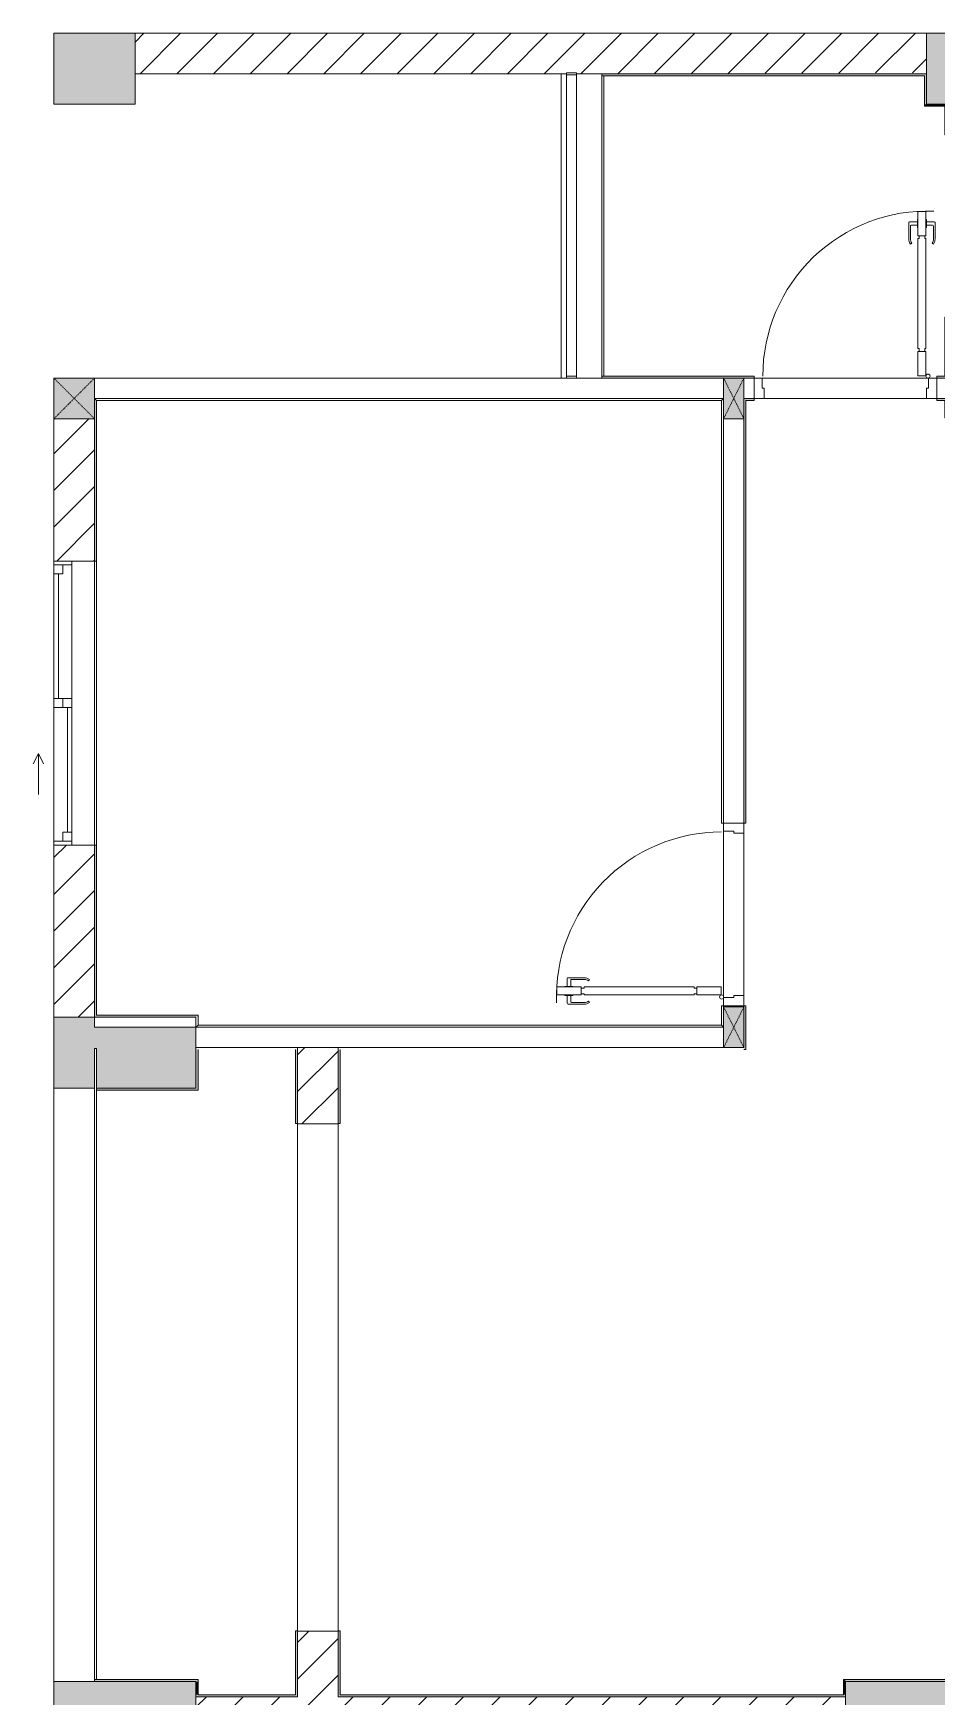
# Model space of a CAD drawing. Header units: millimetres. Extents: x 50254 to 245170, y 481 to 78637.
# Drawn here: x 151367 to 155818, y 70037 to 78237 of the extents above; entities that cross this region are included whole.
import ezdxf

# ---------------------------------------------------------------- set-up
doc = ezdxf.new("R2010")
doc.units = ezdxf.units.MM
doc.linetypes.add('IMPORT-Dash _2_', pattern=[6, 3, -3])
for name, color, linetype, lineweight in [('A-DETL-GENF-7', 53, 'Continuous', 9), ('A-DOOR-5', 53, 'Continuous', 9), ('A-FLOR-1-1', 53, 'Continuous', 9), ('A-FLOR-4', 53, 'Continuous', 9), ('A-FLOR-HRAL-5', 53, 'Continuous', 9), ('A-GLAZ-5', 53, 'Continuous', 9), ('A-WALL-1-1', 53, 'Continuous', 9), ('A-WALL-7', 53, 'Continuous', 9), ('A-WALL-PATT-3', 53, 'Continuous', 9), ('A-WALL-PATT-4', 130, 'Continuous', 9), ('A_1404_dwg-1', 53, 'Continuous', 9), ('I-WALL-1-1', 53, 'Continuous', 9), ('I-WALL-2', 53, 'Continuous', 9), ('S-COLS-1', 130, 'Continuous', 9), ('S-COLS-10', 130, 'IMPORT-Dash _2_', 9), ('S-COLS-2-1', 53, 'Continuous', 9), ('S-COLS-4-1', 53, 'Continuous', 9), ('S-COLS-9', 53, 'Continuous', 9), ('S-COLS-HDLN-2', 53, 'IMPORT-Dash _2_', 9)]:
    doc.layers.add(name, color=color, linetype=linetype, lineweight=lineweight)
pattern_1 = [(45, (0, 0), (-90.50967, 90.50967), [])]

# ---------------------------------------------------------------- blocks, each defined once
blk = doc.blocks.new('A_1404_dwg_NCV_TKTC_KET CAU_rvt-1-TKTC_MB HOÀN THIỆN SÀN TẦNG 3-4-4819833-KeyPlan-CH1')
at = {"layer": 'S-COLS-1'}
for points in [[(33652.6, 77886.9), (34052.6, 77886.9), (34052.6, 78236.9), (33652.6, 78236.9), (33652.6, 78036.9)], [(37952.6, 77886.9), (38652.6, 77886.9), (38652.6, 78236.9), (37952.6, 78236.9), (37952.6, 78026.9)], [(34352.6, 73036.9), (34352.6, 73336.9), (33852.6, 73336.9), (33847.8, 73386.9), (33652.6, 73386.9), (33652.6, 73036.9), (33852.6, 73036.9), (33852.6, 73231.9), (33862.6, 73231.9), (33862.6, 73036.9), (34104.3, 73036.9)], [(33652.6, 69761.9), (34352.6, 69761.9), (34352.6, 70111.9), (33652.6, 70111.9), (33652.6, 69836.9)], [(38042.6, 69761.9), (38852.6, 69761.9), (38852.6, 70111.9), (37552.7, 70111.9), (37552.6, 69761.9)]]:
    blk.add_hatch(color=256, dxfattribs=at).paths.add_polyline_path(points)
at = {"layer": 'A-FLOR-1-1'}
blk.add_line((36152.5, 78036.9), (36152.5, 76536.9), dxfattribs=at)
at = {"layer": 'S-COLS-2-1'}
blk.add_line((37552.6, 70036.9), (37552.6, 69836.9), dxfattribs=at)
at = {"layer": 'S-COLS-2-1', "flags": 128}
blk.add_lwpolyline([(33652.6, 78236.9), (33652.6, 77886.9), (34052.6, 77886.9), (34052.6, 78236.9)], close=True, dxfattribs=at)
for points in [[(38652.6, 78236.9), (37952.6, 78236.9), (37952.6, 77886.9)], [(33852.6, 73386.9), (33652.6, 73386.9), (33652.6, 73036.9), (33852.6, 73036.9)], [(33852.6, 70111.9), (33652.6, 70111.9), (33652.6, 69761.9), (34352.6, 69761.9), (34352.6, 70036.9)]]:
    blk.add_lwpolyline(points, dxfattribs=at)
blk = doc.blocks.new('A_1404_dwg_DOOR_CW_01 CANH MO-PANEL KINH - DIW_01-900x2200-CỬA GỖ VÂN LAMINATE-553393-TKTC_MB HOÀN THIỆN SÀN TẦNG 3-4-4819840-KeyPlan-CH1')
at = {"layer": 'A-DETL-GENF-7'}
for p, q in [((46582.1, 38482.4), (46582.1, 38521.4)), ((46665.6, 38525.4), (46586.1, 38525.4)), ((46599.1, 38482.4), (46599.1, 38513.4)), ((46603.1, 38517.4), (46665.6, 38517.4)), ((46691.4, 38517.2), (46686.8, 38510.7)), ((46582.1, 38438.4), (46582.1, 38399.4)), ((46665.6, 38395.4), (46586.1, 38395.4)), ((46599.1, 38438.4), (46599.1, 38407.4)), ((46603.1, 38403.4), (46665.6, 38403.4)), ((46691.4, 38403.5), (46686.8, 38410.1))]:
    blk.add_line(p, q, dxfattribs=at)
at = {"layer": 'A-DETL-GENF-7', "flags": 128}
for points in [[(46530.6, 38440.4), (46530.6, 38480.4), (46650.6, 38480.4), (46650.6, 38440.4)], [(46610.3, 38482.4), (46610.3, 38480.4), (46570.8, 38480.4), (46570.8, 38482.4)], [(47206.6, 38474.4), (47206.6, 38480.4), (46664.6, 38480.4), (46664.6, 38474.4), (46650.6, 38474.4), (46650.6, 38446.4), (46664.6, 38446.4), (46664.6, 38440.4), (47206.6, 38440.4), (47206.6, 38446.4), (47220.6, 38446.4), (47220.6, 38474.4)], [(47220.6, 38480.4), (47220.6, 38440.4), (47340.6, 38440.4), (47340.6, 38480.4)], [(46610.3, 38438.4), (46610.3, 38440.4), (46570.8, 38440.4), (46570.8, 38438.4)]]:
    blk.add_lwpolyline(points, close=True, dxfattribs=at)
at = {"layer": 'A-DETL-GENF-7'}
blk.add_circle((47342.6, 38430.4), 10, dxfattribs=at)
for centre, radius, start, end in [((47342.6, 38430.4), 814, 90, 182), ((46586.1, 38521.4), 4, 90, 180), ((46603.1, 38513.4), 4, 90, 180), ((46665.6, 38480.4), 45, 55, 90), ((46665.6, 38480.4), 37, 55, 90), ((46586.1, 38399.4), 4, 180, 270), ((46603.1, 38407.4), 4, 180, 270), ((46665.6, 38440.4), 37, 270, 305), ((46665.6, 38440.4), 45, 270, 305)]:
    blk.add_arc(centre, radius, start, end, dxfattribs=at)
at = {"layer": 'A-DOOR-5'}
blk.add_line((47352.6, 38430.4), (47352.6, 38455.4), dxfattribs=at)
at = {"layer": 'A-DOOR-5', "flags": 128}
for points in [[(47452.6, 39237.4), (47452.6, 39287.4), (47352.6, 39287.4), (47352.6, 39247.4), (47402.6, 39247.4), (47402.6, 39237.4)], [(47452.6, 38387.4), (47452.6, 38437.4), (47402.6, 38437.4), (47402.6, 38427.4), (47352.6, 38427.4), (47352.6, 38387.4)]]:
    blk.add_lwpolyline(points, close=True, dxfattribs=at)
blk = doc.blocks.new('A_1404_dwg_Railing - 50 x 10mm-901205-TKTC_MB HOÀN THIỆN SÀN TẦNG 3-4-4819861-KeyPlan-CH1')
at = {"layer": 'A-FLOR-HRAL-5', "flags": 128}
blk.add_lwpolyline([(107527.5, 69769), (107477.5, 69769), (107477.5, 69759), (107527.5, 69759)], close=True, dxfattribs=at)
blk = doc.blocks.new('A_1404_dwg_Railing - Railing-942457-TKTC_MB HOÀN THIỆN SÀN TẦNG 3-4-4819912-KeyPlan-CH1')
at = {"layer": 'A-FLOR-HRAL-5'}
for p, q in [((36177.6, 78031.9), (36177.6, 76546.5)), ((36227.6, 76546.5), (36227.6, 78031.9))]:
    blk.add_line(p, q, dxfattribs=at)
for p in [(-71299.9, 8272.9), (-71299.9, 6777.5)]:
    blk.add_blockref('A_1404_dwg_Railing - 50 x 10mm-901205-TKTC_MB HOÀN THIỆN SÀN TẦNG 3-4-4819861-KeyPlan-CH1', p)
blk = doc.blocks.new('A_1404_dwg_G1_SOF - BO TRU - 100x200-745959-TKTC_MB HOÀN THIỆN SÀN TẦNG 3-4-4819847-KeyPlan-CH1')
at = {"layer": 'S-COLS-1'}
blk.add_hatch(color=256, dxfattribs=at).paths.add_polyline_path([(111052.6, 40036.9), (111052.6, 40236.9), (110952.6, 40236.9), (110952.6, 40036.9)])
at = {"layer": 'S-COLS-9', "flags": 128}
blk.add_lwpolyline([(110952.6, 40036.9), (111052.6, 40036.9), (111052.6, 40236.9), (110952.6, 40236.9)], close=True, dxfattribs=at)
at = {"layer": 'S-COLS-HDLN-2'}
for p, q in [((110952.6, 40036.9), (111052.6, 40236.9)), ((111052.6, 40036.9), (110952.6, 40236.9))]:
    blk.add_line(p, q, dxfattribs=at)
blk = doc.blocks.new('A_1404_dwg_DOOR_CW_01 CANH MO-PANEL KINH - DIG_01-900x2200-CỬA NHÔM KÍNH-901215-TKTC_MB HOÀN THIỆN SÀN TẦNG 3-4-4819898-KeyPlan-CH1')
at = {"layer": 'A-DETL-GENF-7'}
for p, q in [((37864.6, 68823.9), (37864.6, 68903.4)), ((37907.6, 68907.4), (37868.6, 68907.4)), ((37872.6, 68886.4), (37872.6, 68823.9)), ((37907.6, 68890.4), (37876.6, 68890.4)), ((37951.6, 68907.4), (37990.6, 68907.4)), ((37951.6, 68890.4), (37982.6, 68890.4)), ((37986.6, 68886.4), (37986.6, 68823.9)), ((37994.6, 68823.9), (37994.6, 68903.4)), ((37872.7, 68798.1), (37879.3, 68802.7)), ((37986.4, 68798.1), (37979.9, 68802.7))]:
    blk.add_line(p, q, dxfattribs=at)
at = {"layer": 'A-DETL-GENF-7', "flags": 128}
for points in [[(37907.6, 68879.2), (37909.6, 68879.2), (37909.6, 68918.7), (37907.6, 68918.7)], [(37949.6, 68958.9), (37909.6, 68958.9), (37909.6, 68838.9), (37949.6, 68838.9)], [(37951.6, 68879.2), (37949.6, 68879.2), (37949.6, 68918.7), (37951.6, 68918.7)], [(37915.6, 68282.9), (37909.6, 68282.9), (37909.6, 68824.9), (37915.6, 68824.9), (37915.6, 68838.9), (37943.6, 68838.9), (37943.6, 68824.9), (37949.6, 68824.9), (37949.6, 68282.9), (37943.6, 68282.9), (37943.6, 68268.9), (37915.6, 68268.9)], [(37909.6, 68268.9), (37949.6, 68268.9), (37949.6, 68148.9), (37909.6, 68148.9)]]:
    blk.add_lwpolyline(points, close=True, dxfattribs=at)
at = {"layer": 'A-DETL-GENF-7'}
blk.add_circle((37959.6, 68146.9), 10, dxfattribs=at)
for centre, radius, start, end in [((37959.6, 68146.9), 814, 88, 180), ((37868.6, 68903.4), 4, 90, 180), ((37876.6, 68886.4), 4, 90, 180), ((37982.6, 68886.4), 4, 0, 90), ((37990.6, 68903.4), 4, 0, 90), ((37909.6, 68823.9), 45, 180, 215), ((37909.6, 68823.9), 37, 180, 215), ((37949.6, 68823.9), 37, 325, 0), ((37949.6, 68823.9), 45, 325, 0)]:
    blk.add_arc(centre, radius, start, end, dxfattribs=at)
at = {"layer": 'A-DOOR-5'}
blk.add_line((37959.6, 68136.9), (37934.6, 68136.9), dxfattribs=at)
at = {"layer": 'A-DOOR-5', "flags": 128}
for points in [[(37102.6, 68036.9), (37102.6, 68136.9), (37142.6, 68136.9), (37142.6, 68086.9), (37152.6, 68086.9), (37152.6, 68036.9)], [(37952.6, 68036.9), (37952.6, 68086.9), (37962.6, 68086.9), (37962.6, 68136.9), (38002.6, 68136.9), (38002.6, 68036.9)]]:
    blk.add_lwpolyline(points, close=True, dxfattribs=at)
blk = doc.blocks.new('A_1404_dwg_Railing - Railing-910893-TKTC_MB HOÀN THIỆN SÀN TẦNG 3-4-4819922-KeyPlan-CH1')
at = {"layer": 'A-FLOR-HRAL-5'}
for p, q in [((33852.6, 76426.9), (33852.6, 76436.9)), ((34362.6, 73346.9), (34362.6, 73386.9))]:
    blk.add_line(p, q, dxfattribs=at)
at = {"layer": 'A-FLOR-HRAL-5', "flags": 128}
for points in [[(33852.6, 76436.9), (33862.6, 76426.9), (36942.6, 76426.9)], [(36952.6, 76436.9), (36942.6, 76426.9), (36942.6, 74343.1), (36952.6, 74343.1)], [(36942.2, 73346.9), (36942.2, 73443.1), (36952.2, 73443.1), (36952.2, 73336.9), (36942.2, 73346.9), (34362.6, 73346.9), (34352.6, 73336.9), (34352.6, 73386.9)]]:
    blk.add_lwpolyline(points, dxfattribs=at)
blk = doc.blocks.new('A_1404_dwg_NCV_TKTC_TANG 3 - 4_rvt-1-TKTC_MB HOÀN THIỆN SÀN TẦNG 3-4-4819943-KeyPlan-CH1')
at = {"layer": 'A-WALL-PATT-4'}
for points in [[(37942.6, 78026.9), (37952.6, 78026.9), (37952.6, 78036.9), (36352.6, 78034.9), (36352.6, 78026.9), (36368.5, 78026.9)], [(37942.6, 77886.9), (37952.6, 77886.9), (37952.6, 78026.9), (37942.6, 78026.9)], [(38042.6, 77876.9), (38042.6, 77886.9), (37942.6, 77886.9), (37942.6, 77876.9), (37952.6, 77876.9)], [(34352.6, 73386.9), (34362.6, 73386.9), (34362.6, 73396.9), (33862.6, 73396.9), (33862.6, 73386.9)], [(34352.6, 73026.9), (34362.6, 73026.9), (34362.6, 73226.9), (34352.6, 73226.9), (34352.6, 73036.9)], [(33862.6, 73026.9), (34352.6, 73026.9), (34352.6, 73036.9), (33862.6, 73036.9)], [(33852.6, 70111.9), (34362.6, 70111.9), (34362.6, 70121.9), (33852.6, 70121.9)], [(34362.6, 70046.9), (34362.6, 70111.9), (34352.6, 70111.9), (34352.6, 70046.9)], [(37552.6, 70046.9), (37552.7, 70046.9), (37552.6, 70121.9), (37542.7, 70121.9), (37542.7, 70046.9), (37552.6, 70046.9)], [(38852.6, 70111.9), (38862.7, 70111.9), (38862.7, 70121.9), (37552.7, 70121.9), (37552.7, 70111.9), (38077.1, 70111.9)], [(34352.6, 70036.9), (34842.6, 70036.9), (34842.6, 70046.9), (34352.6, 70046.9)], [(37542.7, 70036.9), (37552.7, 70036.9), (37552.6, 70046.9), (35052.6, 70046.9), (35052.6, 70036.9), (37542.6, 70036.9)]]:
    blk.add_hatch(color=256, dxfattribs=at).paths.add_polyline_path(points)
h = blk.add_hatch(color=256, dxfattribs=at)
h.paths.add_polyline_path([(38002.6, 76536.9), (38052.6, 76536.9), (38052.6, 76546.9), (38002.6, 76546.9)])
h.paths.add_polyline_path([(36352.6, 76536.9), (37102.6, 76536.9), (37102.6, 76546.9), (36352.6, 76546.9)])
h = blk.add_hatch(color=256, dxfattribs=at)
h.paths.add_polyline_path([(33852.6, 73386.9), (33862.6, 73386.9), (33862.6, 74235.3), (33852.6, 74235.3), (33852.6, 73396.9)])
h.paths.add_polyline_path([(33852.6, 75635.3), (33862.6, 75635.3), (33862.6, 76426.9), (33852.6, 76426.9), (33852.6, 76336.9)])
h = blk.add_hatch(color=256, dxfattribs=at)
h.paths.add_polyline_path([(37062.6, 73226.9), (37062.6, 73443.1), (37052.6, 73443.1), (37052.6, 73226.9)])
h.paths.add_polyline_path([(37062.6, 74343.1), (37062.6, 76436.9), (37052.6, 76436.9), (37052.6, 74343.1)])
h = blk.add_hatch(color=256, dxfattribs=at)
h.paths.add_polyline_path([(38002.6, 76426.9), (38042.6, 76426.9), (38042.6, 76436.9), (38002.6, 76436.9)])
h.paths.add_polyline_path([(37062.6, 76426.9), (37102.6, 76426.9), (37102.6, 76436.9), (37062.6, 76436.9)])
h = blk.add_hatch(color=256, dxfattribs=at)
h.paths.add_polyline_path([(34852.6, 70036.9), (34852.6, 70362.4), (34842.6, 70360.3), (34842.6, 70036.9)])
h.paths.add_polyline_path([(34852.6, 72862.4), (34852.6, 73226.9), (34842.6, 73226.9), (34842.6, 72862.4)])
h = blk.add_hatch(color=256, dxfattribs=at)
h.paths.add_polyline_path([(35062.6, 70046.9), (35062.6, 70362.4), (35052.6, 70360.3), (35052.6, 70046.9)])
h.paths.add_polyline_path([(35052.6, 72862.4), (35062.6, 72862.4), (35062.6, 73226.9), (35052.6, 73226.9)])
at = {"layer": 'A-FLOR-4'}
for p, q in [((37952.6, 76436.9), (37152.6, 76436.9)), ((36952.6, 73483.1), (36952.6, 74303.1)), ((37052.6, 74293.1), (37052.6, 73493.1)), ((34352.6, 73236.9), (34352.6, 73226.9)), ((34852.6, 73226.9), (34852.6, 73236.9)), ((35052.6, 73236.9), (35052.6, 73226.9)), ((34852.6, 70360.3), (35052.6, 70360.3))]:
    blk.add_line(p, q, dxfattribs=at)
at = {"layer": 'A-FLOR-4', "flags": 128}
for points in [[(33852.6, 73386.9), (33852.6, 73336.9), (34352.6, 73336.9)], [(34852.6, 70362.4), (34852.6, 72860.3), (34852.6, 72862.4)], [(35052.6, 72862.4), (35052.6, 70362.4), (35052.6, 72860.3), (34852.6, 72860.3)]]:
    blk.add_lwpolyline(points, dxfattribs=at)
at = {"layer": 'A-WALL-1-1'}
for p, q in [((33852.6, 76536.9), (33852.6, 76436.9)), ((36177.6, 76536.9), (33852.6, 76536.9)), ((36952.6, 76536.9), (36227.6, 76536.9)), ((37102.6, 76436.9), (37102.6, 76536.9)), ((38002.6, 76536.9), (38002.6, 76436.9)), ((33852.6, 76436.9), (36952.6, 76436.9)), ((37052.6, 76436.9), (37062.6, 76436.9)), ((36952.6, 74343.1), (37052.6, 74343.1)), ((37052.6, 73443.1), (36952.6, 73443.1))]:
    blk.add_line(p, q, dxfattribs=at)
at = {"layer": 'A-WALL-1-1', "flags": 128}
blk.add_lwpolyline([(36952.6, 73336.9), (34352.6, 73336.9), (34352.6, 73236.9), (36952.6, 73236.9)], dxfattribs=at)
at = {"layer": 'A-WALL-7'}
for p, q in [((36227.6, 78036.9), (36352.6, 78036.9)), ((36352.6, 78026.9), (36352.6, 76546.9)), ((37102.6, 76536.9), (37052.6, 76536.9)), ((37142.6, 76536.9), (37962.6, 76536.9)), ((38052.6, 76536.9), (38002.6, 76536.9)), ((37062.6, 76436.9), (37102.6, 76436.9)), ((37952.6, 76436.9), (37152.6, 76436.9)), ((38002.6, 76436.9), (38042.6, 76436.9)), ((36952.6, 76336.9), (36952.6, 74343.1)), ((37052.6, 74343.1), (37052.6, 76336.9)), ((36952.6, 73483.1), (36952.6, 74303.1)), ((37052.6, 74293.1), (37052.6, 73493.1)), ((36952.6, 73443.1), (36952.6, 73436.9)), ((37052.6, 73436.9), (37052.6, 73443.1))]:
    blk.add_line(p, q, dxfattribs=at)
at = {"layer": 'A-WALL-7', "flags": 128}
blk.add_lwpolyline([(36152.6, 76536.9), (36152.6, 78036.9), (36177.6, 78036.9)], dxfattribs=at)
at = {"layer": 'I-WALL-1-1'}
for p, q in [((33852.6, 76426.9), (33852.6, 76336.9)), ((37062.6, 76436.9), (37052.6, 76436.9))]:
    blk.add_line(p, q, dxfattribs=at)
at = {"layer": 'I-WALL-1-1', "flags": 128}
for points in [[(38052.6, 77886.9), (38042.6, 77886.9), (37952.6, 77886.9), (37952.6, 78026.9), (37952.6, 78036.9), (36352.6, 78036.9), (36352.6, 78026.9), (37942.6, 78026.9), (37942.6, 77886.9), (37942.6, 77876.9), (38042.6, 77876.9), (38042.6, 77736.9), (38052.6, 77736.9)], [(38052.6, 76836.9), (38042.6, 76836.9), (38042.6, 76546.9), (38002.6, 76546.9), (38002.6, 76536.9)], [(37102.6, 76536.9), (37102.6, 76546.9), (36352.6, 76546.9), (36352.6, 76536.9), (36952.6, 76536.9)], [(33852.6, 76336.9), (33852.6, 75635.3), (33862.6, 75635.3), (33862.6, 76426.9)], [(37052.6, 74343.1), (37062.6, 74343.1), (37062.6, 76426.9), (37102.6, 76426.9), (37102.6, 76436.9)], [(38002.6, 76436.9), (38002.6, 76426.9), (38042.6, 76426.9), (38042.6, 76342), (38052.6, 76342)], [(34362.6, 73386.9), (34362.6, 73396.9), (33862.6, 73396.9), (33862.6, 74235.3), (33852.6, 74235.3), (33852.6, 73386.9), (33862.6, 73386.9), (34352.6, 73386.9)], [(37052.6, 73226.9), (37062.6, 73226.9), (37062.6, 73443.1), (37052.6, 73443.1)], [(34352.6, 73226.9), (34352.6, 73036.9), (33862.6, 73036.9), (33862.6, 73026.9), (34352.6, 73026.9), (34362.6, 73026.9), (34362.6, 73226.9)], [(34842.6, 73226.9), (34842.6, 72862.4), (34852.6, 72862.4), (34852.6, 73226.9)], [(35052.6, 73226.9), (35052.6, 72862.4), (35062.6, 72862.4), (35062.6, 73226.9)]]:
    blk.add_lwpolyline(points, dxfattribs=at)
for points in [[(34362.6, 70111.9), (34362.6, 70121.9), (33852.6, 70121.9), (33852.6, 70111.9), (34352.6, 70111.9), (34352.6, 70046.9), (34352.6, 70036.9), (34842.6, 70036.9), (34852.6, 70036.9), (34852.6, 70362.4), (34842.6, 70362.4), (34842.6, 70046.9), (34362.6, 70046.9)], [(38862.7, 70046.9), (38862.7, 70111.9), (38862.7, 70121.9), (37552.7, 70121.9), (37542.7, 70121.9), (37542.7, 70046.9), (35062.6, 70046.9), (35062.6, 70362.4), (35052.6, 70362.4), (35052.6, 70046.9), (35052.6, 70036.9), (37552.7, 70036.9), (37552.7, 70046.9), (37552.7, 70111.9), (38852.7, 70111.9), (38852.7, 70036.9), (38862.7, 70036.9), (41842.6, 70036.9), (41852.6, 70036.9), (41852.6, 70187.4), (41842.6, 70187.4), (41842.6, 70046.9)]]:
    blk.add_lwpolyline(points, close=True, dxfattribs=at)
at = {"layer": 'I-WALL-2'}
for p, q in [((36362.6, 78026.9), (36362.6, 76546.9)), ((37052.6, 76536.9), (37102.6, 76536.9)), ((38002.6, 76536.9), (38052.6, 76536.9)), ((37102.6, 76436.9), (37062.6, 76436.9)), ((38042.6, 76436.9), (38002.6, 76436.9)), ((37052.6, 76336.9), (37052.6, 74343.1)), ((33852.6, 74235.3), (33852.6, 75635.3)), ((33862.6, 75635.3), (33862.6, 74235.3)), ((37052.6, 73443.1), (37052.6, 73436.9)), ((33862.6, 73026.9), (33862.6, 70121.9))]:
    blk.add_line(p, q, dxfattribs=at)
at = {"layer": 'I-WALL-2', "flags": 128}
blk.add_lwpolyline([(33852.6, 70121.9), (33852.6, 73231.9), (33862.6, 73231.9), (33862.6, 73036.9)], dxfattribs=at)
for name, p in [('A_1404_dwg_Railing - Railing-942457-TKTC_MB HOÀN THIỆN SÀN TẦNG 3-4-4819912-KeyPlan-CH1', (0, 0)), ('A_1404_dwg_DOOR_CW_01 CANH MO-PANEL KINH - DIG_01-900x2200-CỬA NHÔM KÍNH-901215-TKTC_MB HOÀN THIỆN SÀN TẦNG 3-4-4819898-KeyPlan-CH1', (0, 8400)), ('A_1404_dwg_Railing - Railing-910893-TKTC_MB HOÀN THIỆN SÀN TẦNG 3-4-4819922-KeyPlan-CH1', (0, 0)), ('A_1404_dwg_DOOR_CW_01 CANH MO-PANEL KINH - DIW_01-900x2200-CỬA GỖ VÂN LAMINATE-553393-TKTC_MB HOÀN THIỆN SÀN TẦNG 3-4-4819840-KeyPlan-CH1', (-10400, 35055.8))]:
    blk.add_blockref(name, p)
at = {"rotation": 180}
for p in [(148005.1, 116573.9), (148005.1, 113473.9)]:
    blk.add_blockref('A_1404_dwg_G1_SOF - BO TRU - 100x200-745959-TKTC_MB HOÀN THIỆN SÀN TẦNG 3-4-4819847-KeyPlan-CH1', p, dxfattribs=at)
blk = doc.blocks.new('A_1404_dwg_1_FAMILY RVT - W01-WxH 1400x1400xmm-411185-TKTC_MB HOÀN THIỆN SÀN TẦNG 3-4-4819948-KeyPlan-CH1')
at = {"layer": 'A-GLAZ-5'}
for p, q in [((39104.2, 78313.1), (38901, 78313.1)), ((38671.7, 78236.9), (38671.7, 78148)), ((39374.9, 78236.9), (39330.4, 78236.9)), ((40052.6, 78236.9), (39989.1, 78236.9)), ((40033.6, 78236.9), (40033.6, 78148)), ((39330.4, 78170.3), (38716.1, 78170.3)), ((39330.4, 78192.5), (39374.9, 78192.5)), ((39989.1, 78214.7), (39374.9, 78214.7))]:
    blk.add_line(p, q, dxfattribs=at)
at = {"layer": 'A-GLAZ-5', "flags": 128}
for points in [[(39053.4, 78338.5), (39104.2, 78313.1), (39053.4, 78287.7)], [(38652.6, 78036.9), (38652.6, 78236.9), (40052.6, 78236.9), (40052.6, 78036.9)], [(39330.4, 78148), (39330.4, 78236.9), (38671.7, 78236.9), (38652.6, 78236.9)], [(39374.9, 78148), (39374.9, 78236.9), (39989.1, 78236.9), (39989.1, 78192.5), (40033.6, 78192.5)], [(40052.6, 78148), (40033.6, 78148), (39374.9, 78148), (39330.4, 78148), (38716.1, 78148), (38652.6, 78148)], [(38671.7, 78192.5), (38716.1, 78192.5), (38716.1, 78148)]]:
    blk.add_lwpolyline(points, dxfattribs=at)
blk = doc.blocks.new('A_1404_dwg_G1_SOF - BO TRU - 200x200-V8-TKTC_MB HOÀN THIỆN SÀN TẦNG 3-4-4819987-KeyPlan-CH1')
at = {"layer": 'S-COLS-10'}
blk.add_hatch(color=256, dxfattribs=at).paths.add_polyline_path([(46552.7, 71511.9), (46752.6, 71511.9), (46752.6, 71711.9), (46552.6, 71711.9), (46552.6, 71511.9)])
at = {"layer": 'S-COLS-4-1', "flags": 128}
blk.add_lwpolyline([(46752.6, 71711.9), (46552.6, 71711.9), (46552.6, 71511.9), (46752.6, 71511.9)], dxfattribs=at)
at = {"layer": 'S-COLS-HDLN-2'}
for p, q in [((46752.6, 71711.9), (46552.6, 71511.9)), ((46552.6, 71711.9), (46752.6, 71511.9))]:
    blk.add_line(p, q, dxfattribs=at)
blk = doc.blocks.new('A_1404_dwg-4819832-KeyPlan-CH1')
at = {"layer": 'A-WALL-PATT-3'}
h = blk.add_hatch(dxfattribs=at)
h.set_pattern_fill('FP_22', color=256, style=0, pattern_type=2)
h.set_pattern_definition(pattern_1)
h.paths.add_polyline_path([(36227.6, 78036.9), (37952.6, 78041.9), (37952.6, 78236.9), (34052.6, 78236.9), (34052.6, 78036.9), (36227.6, 78037.3)])
h = blk.add_hatch(dxfattribs=at)
h.set_pattern_fill('FP_22', color=256, style=0, pattern_type=2)
h.set_pattern_definition(pattern_1)
h.paths.add_polyline_path([(33652.6, 73386.9), (33852.6, 73386.9), (33852.6, 74235.3), (33652.6, 74235.3), (33652.6, 73699.2)])
h.paths.add_polyline_path([(33852.6, 75635.3), (33852.6, 76336.9), (33652.6, 76336.9), (33652.6, 75635.3)])
h = blk.add_hatch(dxfattribs=at)
h.set_pattern_fill('FP_22', color=256, style=0, pattern_type=2)
h.set_pattern_definition(pattern_1)
h.paths.add_polyline_path([(35052.6, 70036.9), (35052.6, 70360.3), (34852.6, 70360.3), (34852.6, 70036.9)])
h.paths.add_polyline_path([(34852.6, 72860.3), (35052.6, 72862.4), (35052.6, 73236.9), (34852.6, 73236.9), (34852.6, 72862.4)])
h = blk.add_hatch(dxfattribs=at)
h.set_pattern_fill('FP_22', color=256, style=0, pattern_type=2)
h.set_pattern_definition(pattern_1)
h.paths.add_polyline_path([(36476.9, 69836.9), (37552.6, 69840.3), (37552.6, 70036.9), (34352.6, 70036.9), (34352.6, 69836.9), (36352.6, 69836.9)])
at = {"layer": 'A-WALL-1-1'}
for p, q in [((34052.6, 78236.9), (34052.6, 78036.9)), ((37952.6, 78236.9), (34052.6, 78236.9)), ((37952.6, 78036.9), (37952.6, 78236.9)), ((34052.6, 78036.9), (36152.6, 78036.9)), ((33652.6, 76336.9), (33652.6, 75635.3)), ((33652.6, 74235.3), (33652.6, 73386.9)), ((33652.6, 73386.9), (33852.6, 73386.9))]:
    blk.add_line(p, q, dxfattribs=at)
at = {"layer": 'A-WALL-7'}
blk.add_line((33652.6, 70111.9), (33652.6, 73036.9), dxfattribs=at)
for name, p in [('A_1404_dwg_NCV_TKTC_KET CAU_rvt-1-TKTC_MB HOÀN THIỆN SÀN TẦNG 3-4-4819833-KeyPlan-CH1', (0, 0)), ('A_1404_dwg_NCV_TKTC_TANG 3 - 4_rvt-1-TKTC_MB HOÀN THIỆN SÀN TẦNG 3-4-4819943-KeyPlan-CH1', (0, 0)), ('A_1404_dwg_G1_SOF - BO TRU - 200x200-V8-TKTC_MB HOÀN THIỆN SÀN TẦNG 3-4-4819987-KeyPlan-CH1', (-12900, 4825))]:
    blk.add_blockref(name, p)
at = {"rotation": 89.9999999999999}
blk.add_blockref('A_1404_dwg_1_FAMILY RVT - W01-WxH 1400x1400xmm-411185-TKTC_MB HOÀN THIỆN SÀN TẦNG 3-4-4819948-KeyPlan-CH1', (111889.5, 35582.7), dxfattribs=at)

msp = doc.modelspace()

# ---------------------------------------------------------------- block references
at = {"layer": 'A_1404_dwg-1'}
msp.add_blockref('A_1404_dwg-4819832-KeyPlan-CH1', (117815.8, 0), dxfattribs=at)

doc.saveas('drawing.dxf')
